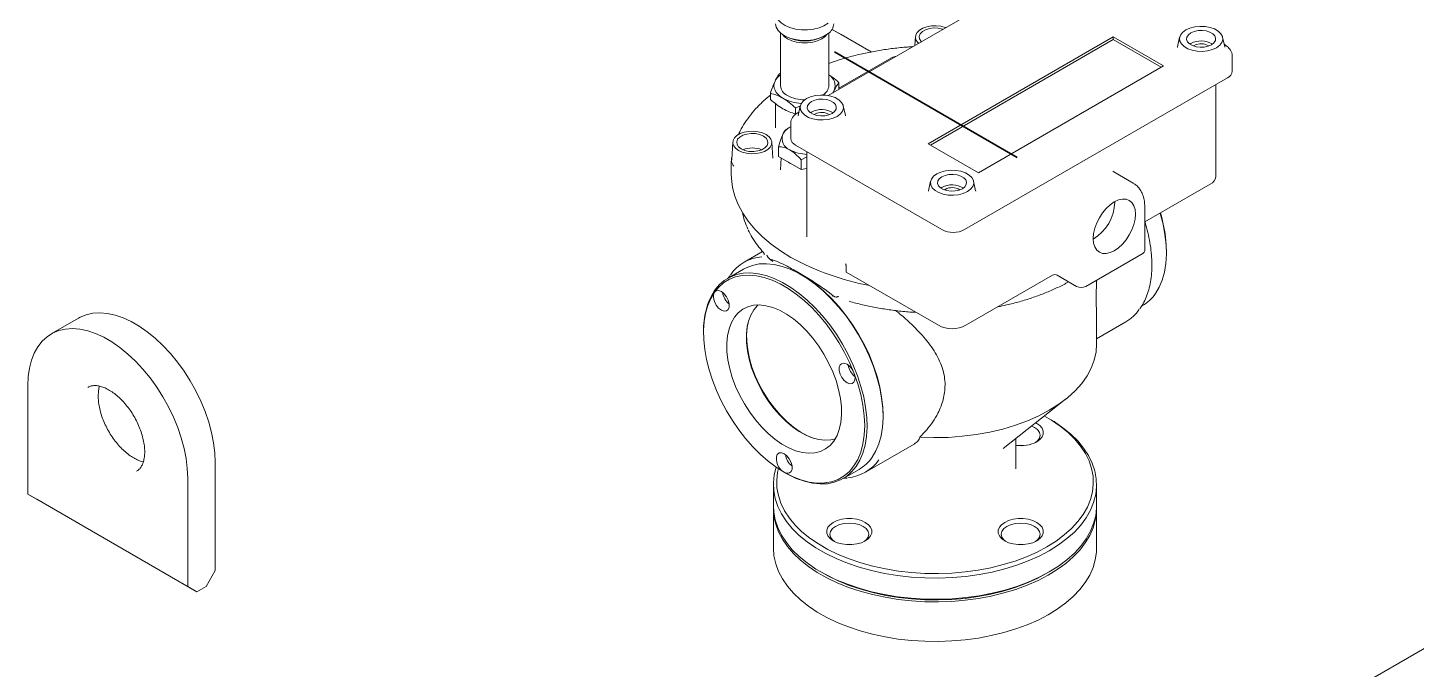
# Model space of a CAD drawing. Header units: millimetres. Extents: x 30710 to 48779, y -19256 to -8564.
# Drawn here: x 40008.8 to 40438.4, y -15412 to -15213.7 of the extents above; entities that cross this region are included whole.
import ezdxf

# ---------------------------------------------------------------- set-up
doc = ezdxf.new("R2010")
doc.units = ezdxf.units.MM
doc.header["$LTSCALE"] = 10
doc.layers.add('粗实线', color=4, linetype='Continuous', lineweight=18)
doc.layers.add('细实线', color=3, linetype='Continuous', lineweight=35)

msp = doc.modelspace()

# ---------------------------------------------------------------- linework, layer by layer
at = {"layer": '粗实线'}
for p, q in [((40322.654, -15196.421), (40256.474, -15234.625)), ((40241.68, -15215.274), (40241.68, -15231.591)), ((40242.815, -15216.076), (40243.169, -15216.28)), ((40255.191, -15216.28), (40255.545, -15216.076)), ((40256.68, -15231.591), (40256.68, -15215.274)), ((40257.689, -15214.155), (40257.689, -15214.095)), ((40257.689, -15214.155), (40269.804, -15221.149)), ((40260.518, -15215.788), (40257.689, -15214.155)), ((40269.804, -15221.149), (40260.518, -15215.788)), ((40283.456, -15216.399), (40283.279, -15219.151)), ((40344.639, -15216.484), (40287.364, -15249.548)), ((40344.639, -15217.3), (40288.071, -15249.957)), ((40360.196, -15225.464), (40344.639, -15216.484)), ((40344.639, -15217.3), (40344.639, -15216.484)), ((40359.489, -15225.873), (40344.639, -15217.3)), ((40365.209, -15216.613), (40364.566, -15219.566)), ((40379.16, -15219.566), (40378.517, -15216.613)), ((40368.681, -15218.525), (40368.363, -15218.729)), ((40369.742, -15219.137), (40369.489, -15219.303)), ((40379.895, -15219.465), (40378.971, -15218.699)), ((40379.184, -15219.691), (40379.16, -15219.566)), ((40379.896, -15219.465), (40379.873, -15219.445)), ((40027.879, -15643.994), (40756.199, -15223.544)), ((40276.053, -15222.952), (40259.776, -15232.349)), ((40302.92, -15258.529), (40360.196, -15225.464)), ((40381.459, -15227.098), (40381.459, -15222.19)), ((40241.423, -15227.806), (40241.68, -15227.717)), ((40298.678, -15276.083), (40379.995, -15229.139)), ((40238.584, -15233.923), (40238.584, -15235.803)), ((40258.356, -15233.011), (40258.069, -15233.705)), ((40259.692, -15232.768), (40259.776, -15232.525)), ((40259.776, -15230.645), (40259.776, -15232.525)), ((40376.449, -15259.556), (40376.449, -15231.186)), ((40240.18, -15237.146), (40240.18, -15244.656)), ((40247.953, -15237.84), (40246.341, -15238.401)), ((40246.341, -15238.401), (40246.341, -15240.281)), ((40247.829, -15237.839), (40247.186, -15240.793)), ((40261.78, -15240.793), (40261.138, -15237.839)), ((40244.887, -15243.008), (40244.887, -15247.916)), ((40246.341, -15240.281), (40246.575, -15240.29)), ((40247.43, -15239.674), (40246.541, -15240.28)), ((40247.186, -15240.793), (40247.167, -15240.891)), ((40251.301, -15239.751), (40250.984, -15239.955)), ((40252.362, -15240.364), (40252.11, -15240.529)), ((40244.583, -15244.451), (40243.65, -15244.989)), ((40226.956, -15249.016), (40226.612, -15254.376)), ((40239.331, -15253.951), (40239.014, -15249.016)), ((40241.114, -15253.469), (40241.114, -15250.46)), ((40246.352, -15249.958), (40291.606, -15276.083)), ((40287.364, -15249.548), (40302.92, -15258.529)), ((40226.501, -15254.961), (40226.485, -15255.164)), ((40226.485, -15255.164), (40226.485, -15258.944)), ((40226.6, -15253.724), (40226.529, -15254.612)), ((40243.753, -15254.993), (40241.114, -15253.469)), ((40241.885, -15253.914), (40241.65, -15257.57)), ((40245.414, -15255.952), (40243.753, -15254.993)), ((40248.054, -15257.475), (40245.414, -15255.952)), ((40249.898, -15253.562), (40248.054, -15254.467)), ((40248.054, -15257.475), (40248.054, -15254.467)), ((40249.898, -15252.005), (40249.898, -15278.333)), ((40249.898, -15257.19), (40248.054, -15257.475)), ((40344.818, -15258.221), (40344.503, -15258.055)), ((40350.828, -15261.691), (40344.818, -15258.221)), ((40287.491, -15264.06), (40287.472, -15264.159)), ((40288.134, -15261.107), (40287.491, -15264.06)), ((40291.606, -15263.019), (40291.289, -15263.223)), ((40292.667, -15263.631), (40292.415, -15263.797)), ((40302.085, -15264.06), (40301.443, -15261.107)), ((40354.418, -15273.709), (40374.691, -15262.005)), ((40345.17, -15267.615), (40345.167, -15267.414)), ((40354.418, -15282.619), (40354.418, -15269.146)), ((40236.167, -15282.869), (40230.455, -15286.166)), ((40237.42, -15283.987), (40237.556, -15284.095)), ((40238.202, -15285.008), (40238.609, -15285.395)), ((40239.22, -15285.409), (40238.73, -15285.332)), ((40238.816, -15285.325), (40240.076, -15285.71)), ((40336.154, -15293.641), (40353.832, -15283.436)), ((40361.103, -15283.231), (40361.103, -15282.823)), ((40230.27, -15288.294), (40225.32, -15291.151)), ((40248.501, -15290.27), (40248.147, -15290.066)), ((40262.054, -15287.445), (40262.054, -15289.235)), ((40262.054, -15289.235), (40290.546, -15305.683)), ((40299.031, -15305.683), (40325.901, -15290.171)), ((40333.326, -15293.641), (40327.315, -15290.171)), ((40226.009, -15290.355), (40225.583, -15290.999)), ((40255.503, -15294.616), (40257.412, -15296.061)), ((40258.084, -15296.68), (40258.267, -15296.744)), ((40258.26, -15296.799), (40258.114, -15296.65)), ((40259.494, -15296.759), (40259.731, -15296.867)), ((40353.431, -15299.753), (40353.698, -15299.599)), ((40024.523, -15303.442), (40016.038, -15308.34)), ((40217.914, -15307.519), (40217.914, -15307.927)), ((40339.509, -15309.811), (40348.562, -15304.584)), ((40339.509, -15311.551), (40339.509, -15305.498)), ((40008.788, -15357.843), (40008.788, -15324.365)), ((40310.646, -15343.809), (40329.91, -15328.557)), ((40273.422, -15333.848), (40273.422, -15333.44)), ((40324.87, -15334.576), (40324.163, -15334.167)), ((40314.509, -15350.083), (40314.509, -15340.75)), ((40267.952, -15351.12), (40283.043, -15342.408)), ((40066.77, -15348.04), (40066.77, -15381.519)), ((40261.067, -15353.074), (40266.017, -15350.216)), ((40058.285, -15352.939), (40058.285, -15386.417)), ((40242.836, -15351.097), (40243.189, -15351.301)), ((40008.788, -15357.843), (40058.285, -15386.417)), ((40011.616, -15359.476), (40008.788, -15357.843)), ((40239.509, -15354.983), (40239.509, -15361.515)), ((40339.509, -15361.515), (40339.509, -15354.983)), ((40061.113, -15388.05), (40011.616, -15359.476)), ((40239.509, -15362.331), (40239.509, -15374.58)), ((40339.509, -15374.58), (40339.509, -15362.331)), ((40063.942, -15386.418), (40066.77, -15381.519)), ((40254.148, -15381.922), (40254.855, -15382.33)), ((40324.157, -15382.333), (40324.864, -15381.925)), ((40058.285, -15386.417), (40061.113, -15388.05)), ((40063.942, -15386.418), (40061.113, -15388.05))]:
    msp.add_line(p, q, dxfattribs=at)
for points in [[(40256.423, -15212.221), (40255.154, -15213.022), (40253.623, -15213.654), (40251.899, -15214.089), (40250.056, -15214.307), (40248.174, -15214.299), (40246.337, -15214.066), (40244.624, -15213.617), (40243.11, -15212.972), (40241.861, -15212.16), (40240.932, -15211.215), (40240.363, -15210.18), (40240.18, -15209.099), (40240.391, -15208.019), (40240.985, -15206.989), (40241.937, -15206.052)], [(40240.18, -15212.402), (40240.363, -15213.446), (40240.932, -15214.481), (40241.861, -15215.426), (40243.11, -15216.238), (40244.624, -15216.883), (40246.337, -15217.332), (40248.174, -15217.565), (40250.056, -15217.573), (40251.899, -15217.355), (40253.623, -15216.921), (40255.154, -15216.289), (40256.423, -15215.487)], [(40243.877, -15217.097), (40242.83, -15216.339), (40242.289, -15215.744)], [(40256.071, -15215.744), (40255.53, -15216.339), (40254.483, -15217.097), (40253.17, -15217.702), (40251.657, -15218.122), (40250.02, -15218.338), (40248.34, -15218.338), (40246.703, -15218.122), (40245.19, -15217.702), (40243.877, -15217.097)], [(40292.838, -15213.633), (40292.606, -15213.548), (40291.28, -15213.203), (40289.849, -15213.052), (40288.398, -15213.103), (40287.009, -15213.352), (40285.764, -15213.787), (40284.736, -15214.381), (40283.983, -15215.099), (40283.551, -15215.901), (40283.463, -15216.739), (40283.725, -15217.565), (40284.322, -15218.33), (40284.469, -15218.464)], [(40291.981, -15214.128), (40291.809, -15214.071), (40290.516, -15213.793), (40289.139, -15213.736), (40287.79, -15213.905), (40286.579, -15214.287), (40285.602, -15214.851), (40284.941, -15215.55), (40284.647, -15216.329), (40284.746, -15217.124), (40285.228, -15217.87), (40285.326, -15217.969)], [(40367.121, -15214.358), (40366.124, -15215.093), (40365.46, -15215.944), (40365.169, -15216.862), (40365.266, -15217.793), (40365.747, -15218.684), (40366.584, -15219.483), (40367.727, -15220.143), (40369.111, -15220.626), (40370.654, -15220.904), (40372.268, -15220.96), (40373.858, -15220.792), (40375.333, -15220.409), (40376.605, -15219.833)], [(40376.605, -15219.833), (40377.602, -15219.098), (40378.266, -15218.247), (40378.557, -15217.329), (40378.46, -15216.398), (40377.979, -15215.507), (40377.142, -15214.708), (40375.999, -15214.048), (40374.616, -15213.565), (40373.072, -15213.287), (40371.458, -15213.231), (40369.868, -15213.399), (40368.394, -15213.782), (40367.121, -15214.358)], [(40368.681, -15215.259), (40367.914, -15215.85), (40367.466, -15216.543), (40367.375, -15217.281), (40367.647, -15218.003), (40368.261, -15218.652), (40369.166, -15219.175), (40370.29, -15219.529), (40371.542, -15219.687), (40372.82, -15219.634), (40374.02, -15219.376), (40375.045, -15218.932)], [(40375.045, -15218.932), (40375.813, -15218.34), (40376.26, -15217.648), (40376.352, -15216.91), (40376.079, -15216.188), (40375.465, -15215.539), (40374.56, -15215.016), (40373.436, -15214.661), (40372.184, -15214.504), (40370.907, -15214.557), (40369.706, -15214.815), (40368.681, -15215.259)], [(40364.566, -15219.566), (40364.555, -15219.62), (40364.532, -15219.756)], [(40242.463, -15235.469), (40241.643, -15234.93), (40240.953, -15234.333), (40240.403, -15233.69), (40240.004, -15233.011), (40239.761, -15232.307), (40239.68, -15231.591), (40239.761, -15230.875), (40240.004, -15230.172)], [(40259.226, -15241.06), (40260.223, -15240.325), (40260.886, -15239.474), (40261.178, -15238.556), (40261.08, -15237.624), (40260.599, -15236.733), (40259.763, -15235.934), (40258.619, -15235.274), (40257.236, -15234.792), (40255.692, -15234.514), (40254.078, -15234.458), (40252.488, -15234.626), (40251.014, -15235.009), (40249.741, -15235.584)], [(40258.356, -15233.011), (40257.957, -15233.69), (40257.853, -15233.829)], [(40249.741, -15235.584), (40248.744, -15236.319), (40248.08, -15237.17), (40247.789, -15238.088), (40247.887, -15239.02), (40248.368, -15239.911), (40249.204, -15240.71), (40250.347, -15241.37), (40251.731, -15241.853), (40253.274, -15242.13), (40254.888, -15242.187), (40256.479, -15242.018), (40257.953, -15241.635), (40259.226, -15241.06)], [(40251.301, -15236.485), (40250.534, -15237.077), (40250.086, -15237.77), (40249.995, -15238.507), (40250.267, -15239.23), (40250.881, -15239.879), (40251.787, -15240.402), (40252.911, -15240.756), (40254.162, -15240.913), (40255.44, -15240.861), (40256.64, -15240.602), (40257.665, -15240.159)], [(40257.665, -15240.159), (40258.433, -15239.567), (40258.88, -15238.874), (40258.972, -15238.137), (40258.7, -15237.414), (40258.086, -15236.765), (40257.18, -15236.242), (40256.056, -15235.888), (40254.804, -15235.731), (40253.527, -15235.784), (40252.327, -15236.042), (40251.301, -15236.485)], [(40261.801, -15240.9), (40261.791, -15240.846), (40261.78, -15240.793)], [(40237.251, -15246.682), (40236.106, -15246.165), (40234.78, -15245.82), (40233.349, -15245.669), (40231.898, -15245.719), (40230.509, -15245.969), (40229.264, -15246.404), (40228.236, -15246.997), (40227.483, -15247.716), (40227.051, -15248.517), (40226.963, -15249.355), (40227.225, -15250.181), (40227.822, -15250.947), (40228.719, -15251.608)], [(40236.415, -15247.165), (40235.309, -15246.688), (40234.016, -15246.409), (40232.639, -15246.352), (40231.29, -15246.522), (40230.079, -15246.904), (40229.102, -15247.467), (40228.441, -15248.167), (40228.147, -15248.945), (40228.246, -15249.74), (40228.728, -15250.487), (40229.556, -15251.125)], [(40228.719, -15251.608), (40229.864, -15252.126), (40231.19, -15252.47), (40232.621, -15252.622), (40234.073, -15252.571), (40235.461, -15252.321), (40236.706, -15251.887), (40237.734, -15251.293), (40238.487, -15250.575), (40238.919, -15249.773), (40239.007, -15248.935), (40238.745, -15248.109), (40238.148, -15247.343), (40237.251, -15246.682)], [(40229.556, -15251.125), (40230.661, -15251.603), (40231.954, -15251.881), (40233.331, -15251.938), (40234.68, -15251.769), (40235.892, -15251.387), (40236.868, -15250.823), (40237.529, -15250.124), (40237.823, -15249.345), (40237.724, -15248.55), (40237.242, -15247.803), (40236.415, -15247.165)], [(40233.495, -15251.93), (40233.247, -15251.911), (40232.475, -15251.93)], [(40226.485, -15258.944), (40226.529, -15260.304), (40226.881, -15263.016), (40227.583, -15265.705), (40228.632, -15268.357), (40230.02, -15270.956), (40231.742, -15273.487), (40233.786, -15275.938), (40236.141, -15278.293), (40238.795, -15280.54), (40241.733, -15282.667), (40244.937, -15284.661)], [(40290.046, -15258.852), (40289.049, -15259.587), (40288.386, -15260.438), (40288.094, -15261.356), (40288.192, -15262.288), (40288.673, -15263.179), (40289.509, -15263.977), (40290.652, -15264.637), (40292.036, -15265.12), (40293.58, -15265.398), (40295.193, -15265.454), (40296.784, -15265.286), (40298.258, -15264.903), (40299.531, -15264.327)], [(40299.531, -15264.327), (40300.528, -15263.593), (40301.191, -15262.742), (40301.483, -15261.823), (40301.385, -15260.892), (40300.904, -15260.001), (40300.068, -15259.202), (40298.924, -15258.542), (40297.541, -15258.059), (40295.997, -15257.782), (40294.383, -15257.725), (40292.793, -15257.893), (40291.319, -15258.276), (40290.046, -15258.852)], [(40291.606, -15259.753), (40290.839, -15260.345), (40290.391, -15261.038), (40290.3, -15261.775), (40290.572, -15262.498), (40291.186, -15263.147), (40292.092, -15263.669), (40293.216, -15264.024), (40294.467, -15264.181), (40295.745, -15264.128), (40296.945, -15263.87), (40297.97, -15263.427)], [(40297.97, -15263.427), (40298.738, -15262.835), (40299.186, -15262.142), (40299.277, -15261.404), (40299.005, -15260.682), (40298.391, -15260.033), (40297.485, -15259.51), (40296.361, -15259.156), (40295.109, -15258.999), (40293.832, -15259.051), (40292.632, -15259.31), (40291.606, -15259.753)], [(40302.106, -15264.167), (40302.096, -15264.114), (40302.085, -15264.06)], [(40350.828, -15261.691), (40350.829, -15261.691), (40350.952, -15261.765)], [(40351.534, -15271.289), (40351.408, -15269.888), (40351.036, -15268.686), (40350.431, -15267.729), (40349.618, -15267.054), (40348.627, -15266.687), (40347.496, -15266.642), (40346.269, -15266.921), (40344.993, -15267.512), (40343.717, -15268.394), (40342.49, -15269.532), (40341.359, -15270.883), (40340.368, -15272.394), (40339.555, -15274.008), (40338.95, -15275.663), (40338.578, -15277.295), (40338.452, -15278.841)], [(40338.452, -15278.841), (40338.578, -15280.242), (40338.95, -15281.444), (40339.555, -15282.401), (40340.368, -15283.076), (40341.359, -15283.443), (40342.49, -15283.488), (40343.717, -15283.21), (40344.993, -15282.618), (40346.269, -15281.736), (40347.496, -15280.598), (40348.627, -15279.247), (40349.618, -15277.736), (40350.431, -15276.122), (40351.036, -15274.467), (40351.408, -15272.835), (40351.534, -15271.289)], [(40357.717, -15295.872), (40358.883, -15293.912), (40359.813, -15291.694), (40360.497, -15289.239), (40360.927, -15286.573), (40361.1, -15283.722), (40361.013, -15280.717), (40360.668, -15277.588), (40360.069, -15274.366), (40359.22, -15271.087), (40359.182, -15270.958)], [(40264.426, -15320.386), (40263.078, -15317.198), (40261.529, -15314.06), (40259.794, -15311.004), (40257.89, -15308.061), (40255.837, -15305.259), (40253.655, -15302.627), (40251.365, -15300.191), (40248.99, -15297.974), (40246.555, -15296), (40244.082, -15294.287), (40241.597, -15292.852), (40239.125, -15291.71), (40236.689, -15290.873), (40234.315, -15290.348), (40232.025, -15290.141), (40229.843, -15290.253), (40227.79, -15290.684), (40225.886, -15291.43), (40224.151, -15292.483), (40222.602, -15293.832), (40221.254, -15295.464)], [(40221.301, -15294.879), (40222.692, -15293.199), (40224.294, -15291.816), (40226.089, -15290.744), (40228.06, -15289.994), (40230.186, -15289.573), (40232.446, -15289.486), (40234.815, -15289.734), (40237.271, -15290.315), (40239.788, -15291.221), (40242.34, -15292.445), (40244.9, -15293.973), (40247.443, -15295.79), (40249.942, -15297.877), (40252.372, -15300.212), (40254.708, -15302.772), (40256.926, -15305.531), (40259.002, -15308.46), (40260.917, -15311.529), (40262.649, -15314.707), (40264.182, -15317.96), (40265.5, -15321.256), (40266.589, -15324.561), (40267.438, -15327.841), (40268.037, -15331.062), (40268.382, -15334.191), (40268.469, -15337.197), (40268.296, -15340.047), (40267.866, -15342.714), (40267.182, -15345.169), (40266.252, -15347.387), (40265.086, -15349.346)], [(40270.035, -15346.489), (40271.202, -15344.53), (40272.132, -15342.311), (40272.815, -15339.856), (40273.246, -15337.19), (40273.419, -15334.339), (40273.332, -15331.334), (40272.987, -15328.205), (40272.387, -15324.984), (40271.539, -15321.704), (40270.45, -15318.399), (40269.132, -15315.103), (40267.599, -15311.849), (40265.867, -15308.672), (40263.952, -15305.603), (40261.875, -15302.674), (40259.658, -15299.915), (40257.322, -15297.355), (40254.892, -15295.019), (40252.393, -15292.932), (40249.85, -15291.116), (40247.289, -15289.588), (40244.738, -15288.364), (40242.221, -15287.457), (40239.765, -15286.877), (40237.395, -15286.629), (40235.136, -15286.716), (40233.01, -15287.136), (40231.039, -15287.887), (40230.27, -15288.294)], [(40273.422, -15333.44), (40273.333, -15330.961), (40272.993, -15327.876), (40272.402, -15324.7), (40271.565, -15321.466), (40270.491, -15318.207), (40269.192, -15314.957), (40267.681, -15311.749), (40265.972, -15308.616), (40264.084, -15305.589), (40262.037, -15302.702), (40259.85, -15299.981), (40257.547, -15297.457), (40255.151, -15295.154), (40252.687, -15293.096), (40250.179, -15291.305), (40248.501, -15290.27)], [(40221.254, -15295.464), (40220.12, -15297.363), (40219.212, -15299.51), (40218.539, -15301.883), (40218.108, -15304.46), (40217.922, -15307.214), (40217.984, -15310.119), (40218.293, -15313.144), (40218.846, -15316.261), (40219.637, -15319.438), (40220.659, -15322.643), (40221.902, -15325.845), (40223.352, -15329.013), (40224.996, -15332.113), (40226.818, -15335.117), (40228.799, -15337.993), (40230.919, -15340.713), (40233.158, -15343.25), (40235.493, -15345.58), (40237.901, -15347.678), (40240.358, -15349.524), (40242.84, -15351.1)], [(40221.254, -15295.464), (40220.96, -15296.227), (40220.96, -15297.219), (40221.254, -15298.322), (40221.806, -15299.401), (40222.551, -15300.327), (40223.397, -15300.988), (40224.243, -15301.304), (40224.988, -15301.238), (40225.54, -15300.796)], [(40225.54, -15300.796), (40225.834, -15300.033), (40225.834, -15299.041), (40225.54, -15297.938), (40224.988, -15296.859), (40224.243, -15295.933), (40223.397, -15295.272), (40222.551, -15294.956), (40221.806, -15295.022), (40221.254, -15295.464)], [(40024.523, -15303.442), (40024.97, -15303.196), (40026.873, -15302.408), (40028.93, -15301.942), (40031.122, -15301.803), (40033.426, -15301.991), (40035.818, -15302.506), (40038.274, -15303.34), (40040.768, -15304.487), (40043.275, -15305.935), (40045.769, -15307.667), (40048.225, -15309.668), (40050.617, -15311.915), (40052.921, -15314.387), (40055.113, -15317.057), (40057.17, -15319.899), (40059.073, -15322.883), (40060.8, -15325.978), (40062.334, -15329.153), (40063.66, -15332.376), (40064.765, -15335.612), (40065.635, -15338.83), (40066.264, -15341.995), (40066.643, -15345.076), (40066.77, -15348.04)], [(40227.454, -15303.177), (40226.496, -15304.84), (40225.776, -15306.758), (40225.304, -15308.903), (40225.089, -15311.243), (40225.132, -15313.745), (40225.433, -15316.372), (40225.989, -15319.085), (40226.79, -15321.846), (40227.825, -15324.613), (40229.079, -15327.347), (40230.533, -15330.008), (40232.167, -15332.556), (40233.957, -15334.955), (40235.876, -15337.17), (40237.897, -15339.168), (40239.99, -15340.921), (40242.124, -15342.402), (40244.269, -15343.59), (40246.393, -15344.468), (40248.466, -15345.024), (40250.456, -15345.248), (40252.335, -15345.137), (40254.076, -15344.694), (40255.652, -15343.924), (40257.042, -15342.84), (40258.225, -15341.456)], [(40258.225, -15341.456), (40259.184, -15339.793), (40259.904, -15337.875), (40260.375, -15335.73), (40260.591, -15333.39), (40260.548, -15330.888), (40260.246, -15328.262), (40259.691, -15325.548), (40258.89, -15322.788), (40257.855, -15320.02), (40256.601, -15317.286), (40255.146, -15314.626), (40253.512, -15312.077), (40251.723, -15309.678), (40249.803, -15307.463), (40247.783, -15305.465), (40245.69, -15303.712), (40243.555, -15302.231), (40241.41, -15301.043), (40239.286, -15300.165), (40237.214, -15299.61), (40235.224, -15299.386), (40233.345, -15299.496), (40231.604, -15299.939), (40230.027, -15300.709), (40228.637, -15301.793), (40227.454, -15303.177)], [(40258.664, -15340.777), (40257.243, -15341.116), (40255.443, -15341.221), (40253.536, -15341.007), (40251.551, -15340.475), (40249.516, -15339.634), (40247.461, -15338.495), (40245.416, -15337.076), (40243.411, -15335.397), (40241.475, -15333.483), (40239.637, -15331.361), (40237.922, -15329.063), (40236.357, -15326.621), (40234.963, -15324.072), (40233.762, -15321.453), (40232.77, -15318.802), (40232.003, -15316.157), (40231.471, -15313.558), (40231.182, -15311.041), (40231.141, -15308.644), (40231.347, -15306.402), (40231.799, -15304.348), (40232.489, -15302.51), (40233.407, -15300.917)], [(40233.407, -15300.917), (40234.54, -15299.591), (40234.767, -15299.382)], [(40008.788, -15324.365), (40008.914, -15321.547), (40009.294, -15318.904), (40009.922, -15316.464), (40010.793, -15314.252), (40011.897, -15312.29), (40013.223, -15310.599), (40014.758, -15309.196), (40016.485, -15308.095), (40018.387, -15307.307), (40020.445, -15306.841), (40022.637, -15306.701), (40024.941, -15306.89), (40027.333, -15307.404), (40029.789, -15308.239), (40032.283, -15309.386), (40034.79, -15310.833), (40037.284, -15312.566), (40039.74, -15314.566), (40042.132, -15316.814), (40044.435, -15319.285), (40046.627, -15321.956), (40048.685, -15324.797), (40050.587, -15327.781), (40052.315, -15330.877), (40053.849, -15334.052), (40055.175, -15337.274), (40056.279, -15340.511), (40057.15, -15343.728), (40057.778, -15346.893), (40058.158, -15349.974), (40058.285, -15352.939)], [(40231.598, -15305.109), (40231.437, -15306.001), (40231.227, -15308.278), (40231.269, -15310.712), (40231.562, -15313.267), (40232.103, -15315.907), (40232.882, -15318.593), (40233.889, -15321.285), (40235.109, -15323.945), (40236.524, -15326.533), (40238.114, -15329.013), (40239.855, -15331.347), (40241.722, -15333.501), (40243.688, -15335.445), (40245.724, -15337.15), (40247.801, -15338.591), (40249.887, -15339.748), (40251.954, -15340.602), (40252.119, -15340.657)], [(40339.509, -15311.551), (40339.345, -15313.888), (40338.796, -15316.408), (40337.865, -15318.891), (40336.56, -15321.318), (40334.89, -15323.668), (40332.868, -15325.925), (40330.511, -15328.07), (40327.836, -15330.087), (40324.864, -15331.961)], [(40260.139, -15317.912), (40259.845, -15318.675), (40259.845, -15319.667), (40260.139, -15320.77), (40260.692, -15321.849), (40261.436, -15322.775), (40262.283, -15323.436), (40263.129, -15323.752), (40263.873, -15323.686), (40264.426, -15323.244)], [(40264.426, -15320.386), (40264.033, -15319.568), (40263.52, -15318.817), (40262.923, -15318.187), (40262.283, -15317.72), (40261.642, -15317.448), (40261.045, -15317.389), (40260.533, -15317.547), (40260.139, -15317.912)], [(40264.426, -15349.17), (40265.61, -15347.169), (40266.545, -15344.896), (40267.221, -15342.376), (40267.629, -15339.636), (40267.765, -15336.706), (40267.629, -15333.618), (40267.221, -15330.407), (40266.545, -15327.107), (40265.61, -15323.755), (40264.426, -15320.386)], [(40324.864, -15331.961), (40321.618, -15333.677), (40318.124, -15335.221), (40314.408, -15336.582), (40310.499, -15337.749), (40306.427, -15338.713), (40302.224, -15339.466), (40297.923, -15340.004), (40293.556, -15340.321), (40289.159, -15340.415), (40284.764, -15340.285)], [(40320.595, -15341.92), (40321.222, -15341.407), (40321.821, -15340.571), (40322.025, -15339.675), (40321.821, -15338.778), (40321.222, -15337.943), (40320.268, -15337.226), (40319.456, -15336.833)], [(40320.698, -15335.85), (40320.975, -15336.001), (40321.952, -15336.708), (40322.633, -15337.524), (40322.981, -15338.406), (40322.981, -15339.311), (40322.633, -15340.193), (40321.952, -15341.008), (40320.975, -15341.716)], [(40324.157, -15374.168), (40326.971, -15372.4), (40329.514, -15370.5), (40331.77, -15368.483), (40333.721, -15366.362), (40335.353, -15364.154), (40336.655, -15361.873), (40337.617, -15359.537), (40338.233, -15357.163), (40338.498, -15354.766), (40338.41, -15352.366), (40337.969, -15349.978), (40337.179, -15347.621), (40336.046, -15345.311), (40334.577, -15343.064), (40332.784, -15340.898), (40330.679, -15338.827), (40328.277, -15336.867), (40325.596, -15335.031), (40323.381, -15333.726)], [(40324.87, -15334.576), (40326.333, -15335.457), (40329.069, -15337.33), (40331.519, -15339.331), (40333.667, -15341.444), (40335.497, -15343.654), (40336.996, -15345.947), (40338.152, -15348.304), (40338.958, -15350.709), (40339.408, -15353.146), (40339.498, -15355.595), (40339.228, -15358.04), (40338.599, -15360.463), (40337.617, -15362.847), (40336.289, -15365.174), (40334.623, -15367.427), (40332.632, -15369.591), (40330.331, -15371.65), (40327.735, -15373.588), (40324.864, -15375.393)], [(40244.983, -15350.908), (40245.277, -15350.145), (40245.277, -15349.153), (40244.983, -15348.05), (40244.431, -15346.971), (40243.686, -15346.045), (40242.84, -15345.384), (40241.993, -15345.068), (40241.249, -15345.134), (40240.697, -15345.576)], [(40314.712, -15342.828), (40316.025, -15342.744), (40317.339, -15342.828)], [(40324.864, -15375.393), (40321.739, -15377.05), (40318.381, -15378.549), (40314.815, -15379.877), (40311.066, -15381.026), (40307.163, -15381.988), (40303.132, -15382.755), (40299.003, -15383.322), (40294.806, -15383.685), (40290.57, -15383.841), (40286.327, -15383.789), (40282.107, -15383.529), (40277.94, -15383.064), (40273.856, -15382.396), (40269.886, -15381.531), (40266.056, -15380.475), (40262.396, -15379.235), (40258.931, -15377.82), (40255.686, -15376.241), (40252.685, -15374.508), (40249.949, -15372.635), (40247.498, -15370.635), (40245.35, -15368.522), (40243.521, -15366.311), (40242.022, -15364.019), (40240.866, -15361.661), (40240.06, -15359.256), (40239.61, -15356.819), (40239.52, -15354.37), (40239.79, -15351.925), (40240.401, -15349.554)], [(40241.046, -15349.989), (40240.785, -15351.169), (40240.52, -15353.566), (40240.608, -15355.966), (40241.049, -15358.354), (40241.839, -15360.711), (40242.972, -15363.021), (40244.44, -15365.268), (40246.234, -15367.434), (40248.339, -15369.505), (40250.74, -15371.465), (40253.421, -15373.301), (40256.362, -15374.999), (40259.542, -15376.547), (40262.938, -15377.933), (40266.525, -15379.148), (40270.278, -15380.184), (40274.169, -15381.031), (40278.171, -15381.686), (40282.255, -15382.141), (40286.391, -15382.396), (40290.549, -15382.447), (40294.7, -15382.294), (40298.813, -15381.939), (40302.86, -15381.383), (40306.81, -15380.631), (40310.635, -15379.689), (40314.309, -15378.563), (40317.803, -15377.261), (40321.094, -15375.792), (40324.157, -15374.168)], [(40242.84, -15351.1), (40245.445, -15352.446), (40248.022, -15353.462), (40250.542, -15354.137), (40252.978, -15354.464), (40255.303, -15354.438), (40257.491, -15354.06), (40259.518, -15353.335), (40261.363, -15352.269), (40263.005, -15350.876), (40264.426, -15349.17)], [(40265.086, -15349.346), (40263.695, -15351.026), (40262.093, -15352.409), (40260.298, -15353.481), (40258.327, -15354.231), (40256.201, -15354.652), (40253.941, -15354.739), (40251.571, -15354.491), (40249.115, -15353.91), (40246.599, -15353.004), (40244.047, -15351.78), (40243.189, -15351.301)], [(40239.509, -15361.515), (40239.61, -15363.352), (40240.06, -15365.788), (40240.866, -15368.194), (40242.022, -15370.551), (40243.521, -15372.843), (40245.35, -15375.054), (40247.498, -15377.167), (40249.949, -15379.167), (40252.685, -15381.041), (40255.686, -15382.773), (40258.931, -15384.352), (40262.396, -15385.767), (40266.056, -15387.007), (40269.886, -15388.063), (40273.856, -15388.928), (40277.94, -15389.596), (40282.107, -15390.061), (40286.327, -15390.321), (40290.57, -15390.373), (40294.806, -15390.217), (40299.003, -15389.854), (40303.132, -15389.287), (40307.163, -15388.52), (40311.066, -15387.559), (40314.815, -15386.409), (40318.381, -15385.081), (40321.739, -15383.583), (40324.864, -15381.925)], [(40239.514, -15361.923), (40239.509, -15362.331), (40239.684, -15364.747), (40240.209, -15367.145), (40241.08, -15369.51), (40242.29, -15371.824), (40243.832, -15374.072), (40245.694, -15376.237), (40247.863, -15378.305), (40250.324, -15380.261), (40253.06, -15382.091), (40256.052, -15383.782), (40259.279, -15385.323), (40262.718, -15386.702), (40266.344, -15387.911), (40270.133, -15388.941), (40274.058, -15389.783), (40278.091, -15390.433), (40282.205, -15390.886), (40286.369, -15391.139), (40290.556, -15391.19), (40294.735, -15391.038), (40298.878, -15390.685), (40302.955, -15390.133), (40306.937, -15389.386), (40310.798, -15388.449), (40314.509, -15387.329), (40318.045, -15386.033), (40321.38, -15384.572), (40324.492, -15382.954), (40327.359, -15381.192), (40329.96, -15379.298), (40332.277, -15377.284), (40334.294, -15375.166), (40335.998, -15372.957), (40337.375, -15370.674), (40338.416, -15368.333), (40339.115, -15365.949), (40339.465, -15363.54), (40339.504, -15361.923)], [(40324.864, -15381.925), (40327.735, -15380.121), (40330.331, -15378.182), (40332.632, -15376.124), (40334.623, -15373.96), (40336.289, -15371.706), (40337.617, -15369.379), (40338.599, -15366.996), (40339.228, -15364.573), (40339.498, -15362.128), (40339.509, -15361.515)], [(40267.942, -15372.331), (40266.717, -15372.895), (40265.304, -15373.288), (40263.776, -15373.489), (40262.209, -15373.489), (40260.68, -15373.288), (40259.268, -15372.895), (40258.043, -15372.331), (40257.065, -15371.624), (40256.385, -15370.808), (40256.036, -15369.926), (40256.036, -15369.021), (40256.385, -15368.139), (40257.065, -15367.324), (40258.043, -15366.616)], [(40258.043, -15366.616), (40259.268, -15366.052), (40260.68, -15365.659), (40262.209, -15365.458), (40263.776, -15365.458), (40265.304, -15365.659), (40266.717, -15366.052), (40267.942, -15366.616), (40268.919, -15367.324), (40269.6, -15368.139), (40269.948, -15369.021), (40269.948, -15369.926), (40269.6, -15370.808), (40268.919, -15371.624), (40267.942, -15372.331)], [(40267.562, -15372.535), (40268.189, -15372.022), (40268.788, -15371.187), (40268.992, -15370.29), (40268.788, -15369.394), (40268.189, -15368.558), (40267.235, -15367.841), (40265.992, -15367.291), (40264.545, -15366.945), (40262.992, -15366.827), (40261.439, -15366.945), (40259.992, -15367.291), (40258.75, -15367.841)], [(40320.975, -15372.331), (40319.75, -15372.895), (40318.337, -15373.288), (40316.809, -15373.489), (40315.242, -15373.489), (40313.713, -15373.288), (40312.301, -15372.895), (40311.076, -15372.331), (40310.098, -15371.624), (40309.418, -15370.808), (40309.069, -15369.926), (40309.069, -15369.021), (40309.418, -15368.139), (40310.098, -15367.324), (40311.076, -15366.616)], [(40311.076, -15366.616), (40312.301, -15366.052), (40313.713, -15365.659), (40315.242, -15365.458), (40316.809, -15365.458), (40318.337, -15365.659), (40319.75, -15366.052), (40320.975, -15366.616), (40321.952, -15367.324), (40322.633, -15368.139), (40322.981, -15369.021), (40322.981, -15369.926), (40322.633, -15370.808), (40321.952, -15371.624), (40320.975, -15372.331)], [(40320.595, -15372.535), (40321.222, -15372.022), (40321.821, -15371.187), (40322.025, -15370.29), (40321.821, -15369.394), (40321.222, -15368.558), (40320.268, -15367.841), (40319.025, -15367.291), (40317.578, -15366.945), (40316.025, -15366.827), (40314.472, -15366.945), (40313.025, -15367.291), (40311.783, -15367.841)], [(40258.75, -15367.841), (40257.796, -15368.558), (40257.197, -15369.394), (40256.992, -15370.29), (40257.197, -15371.187), (40257.796, -15372.022), (40258.423, -15372.535)], [(40311.783, -15367.841), (40310.829, -15368.558), (40310.23, -15369.394), (40310.025, -15370.29), (40310.23, -15371.187), (40310.829, -15372.022), (40311.456, -15372.535)], [(40239.509, -15374.58), (40239.684, -15376.995), (40240.209, -15379.393), (40241.08, -15381.758), (40242.29, -15384.072), (40243.832, -15386.32), (40245.694, -15388.485), (40247.863, -15390.553), (40250.324, -15392.509), (40253.06, -15394.339), (40256.052, -15396.03), (40259.279, -15397.571), (40262.718, -15398.951), (40266.344, -15400.159), (40270.133, -15401.189), (40274.058, -15402.031), (40278.091, -15402.681), (40282.205, -15403.134), (40286.369, -15403.387), (40290.556, -15403.438), (40294.735, -15403.286), (40298.878, -15402.933), (40302.955, -15402.381), (40306.937, -15401.634), (40310.798, -15400.697), (40314.509, -15399.577), (40318.045, -15398.282), (40321.38, -15396.82), (40324.492, -15395.202), (40327.359, -15393.44), (40329.96, -15391.546), (40332.277, -15389.532), (40334.294, -15387.414), (40335.998, -15385.205), (40337.375, -15382.922), (40338.416, -15380.581), (40339.115, -15378.197), (40339.465, -15375.788), (40339.509, -15374.58)], [(40261.679, -15373.443), (40262.992, -15373.359), (40264.306, -15373.443)], [(40314.712, -15373.443), (40316.025, -15373.359), (40317.339, -15373.443)], [(40324.157, -15382.333), (40321.094, -15383.958), (40317.803, -15385.426), (40314.309, -15386.728), (40310.635, -15387.854), (40306.81, -15388.797), (40302.86, -15389.548), (40298.813, -15390.104), (40294.7, -15390.459), (40290.549, -15390.612), (40286.391, -15390.561), (40282.255, -15390.307), (40278.171, -15389.851), (40274.169, -15389.197), (40270.278, -15388.349), (40266.525, -15387.314), (40262.938, -15386.099), (40259.542, -15384.712), (40256.362, -15383.164), (40254.855, -15382.33)]]:
    msp.add_lwpolyline(points, dxfattribs=at)
for centre, radius, start, end in [((40254.304, -15212.237), 3.879, 303.09755, 357.55442), ((40249.18, -15204.881), 12.887, 242.19517, 297.80483), ((40371.846, -15224.4), 6.673, 58.1952, 118.31002), ((40371.848, -15223.067), 4.458, 57.59845, 118.18493), ((40244.841, -15232.642), 5.432, 125.58989, 152.94727), ((40254.676, -15231.613), 3.936, 339.20846, 59.4004), ((40378.957, -15226.849), 2.515, 294.37466, 354.3052), ((40245.352, -15231.275), 3.686, 184.91931, 246.40083), ((40253.13, -15231.312), 3.561, 298.06147, 355.50988), ((40248.782, -15223.696), 13.362, 241.77344, 267.30162), ((40249.002, -15224.95), 10.973, 242.15786, 271.15468), ((40254.466, -15245.626), 6.673, 58.1952, 118.31002), ((40254.468, -15244.293), 4.458, 57.59844, 118.18493), ((40245.907, -15247.895), 3.737, 160.539, 249.25792), ((40247.224, -15249.263), 5.501, 115.14374, 151.63635), ((40232.985, -15258.508), 7.684, 67.85114, 112.14886), ((40250.265, -15240.789), 12.027, 241.81216, 268.25029), ((40247.389, -15247.667), 2.515, 185.6948, 245.62534), ((40228.496, -15254.212), 1.958, 165.58194, 178.91589), ((40248.591, -15248.532), 8.071, 233.1802, 246.82518), ((40373.446, -15259.256), 3.018, 294.37466, 354.3052), ((40294.771, -15268.894), 6.673, 58.1952, 118.31002), ((40294.773, -15267.561), 4.458, 57.59844, 118.18493), ((40331.165, -15267.072), 14.016, 301.34115, 357.77652), ((40251.597, -15266.377), 22.133, 191.42198, 205.62907), ((40318.05, -15283.371), 43.057, 0.72967, 16.82196), ((40295.142, -15269.259), 7.685, 242.60967, 297.39033), ((40237.022, -15297.541), 13.115, 94.59065, 145.65039), ((40284.234, -15213.397), 81.38, 241.1266, 259.38415), ((40353.417, -15282.519), 1.006, 294.37466, 354.3052), ((40326.608, -15291.536), 1.537, 62.60967, 117.39033), ((40334.74, -15290.911), 3.074, 242.60967, 297.39033), ((40240.408, -15306.772), 22.506, 148.09923, 181.90304), ((40229.227, -15294.764), 5.5, 187.97926, 232.01536), ((40347.359, -15288.734), 12.579, 300.2617, 325.43028), ((40341.932, -15293.212), 13.165, 300.24407, 324.94489), ((40294.788, -15297.494), 9.222, 242.60967, 297.39033), ((40268.113, -15317.213), 5.5, 187.97927, 232.01536), ((40261.568, -15321.815), 3.195, 333.43643, 26.56357), ((40316.038, -15332.129), 10.784, 261.8483, 297.24711), ((40245.062, -15347.06), 4.611, 161.22155, 241.18981), ((40248.67, -15344.876), 5.5, 187.97926, 232.01536), ((40261.413, -15339.791), 13.065, 274.89827, 325.28283), ((40259.678, -15339.352), 12.579, 300.2617, 325.43028), ((40243.814, -15349.908), 1.539, 230.75183, 319.4672)]:
    msp.add_arc(centre, radius, start, end, dxfattribs=at)
for points, knots in [([(40282.673, -15219.501), (40282.116, -15219.537), (40280.083, -15219.669), (40276.599, -15220.03), (40272.264, -15220.651), (40268.014, -15221.454), (40263.873, -15222.435), (40260.075, -15223.504), (40257.738, -15224.323), (40256.68, -15224.693)], [0, 0, 0, 0, 1.6136146, 5.8966455, 10.181238, 14.4672343, 18.7550356, 23.0450239, 26.5940746, 26.5940746, 26.5940746, 26.5940746]), ([(40381.459, -15222.19), (40381.435, -15221.92), (40381.388, -15221.386), (40381.018, -15220.633), (40380.508, -15219.985), (40380.078, -15219.619), (40379.874, -15219.445)], [0, 0, 0, 0, 0.8803156, 1.7364851, 2.5454332, 3.2798421, 3.2798421, 3.2798421, 3.2798421]), ([(40277.431, -15222.527), (40277.233, -15222.552), (40276.71, -15222.618), (40276.305, -15222.824), (40276.053, -15222.952)], [0, 0, 0, 0, 0.5513097, 1.4531868, 1.4531868, 1.4531868, 1.4531868]), ([(40238.584, -15233.923), (40238.817, -15233.226), (40239.282, -15231.833), (40239.763, -15230.725), (40240.004, -15230.172)], [0, 0, 0, 0, 2.0079415, 4.0128068, 4.0128068, 4.0128068, 4.0128068]), ([(40240.004, -15230.172), (40240.244, -15229.689), (40240.725, -15228.724), (40241.191, -15228.112), (40241.423, -15227.806)], [0, 0, 0, 0, 1.3830979, 2.7648053, 2.7648053, 2.7648053, 2.7648053]), ([(40256.68, -15228.239), (40257.072, -15228.491), (40258.123, -15229.165), (40259.139, -15230.075), (40259.776, -15230.645)], [0, 0, 0, 0, 1.4657598, 3.9267867, 3.9267867, 3.9267867, 3.9267867]), ([(40242.463, -15235.469), (40241.803, -15235.124), (40240.489, -15234.437), (40239.217, -15234.094), (40238.584, -15233.923)], [0, 0, 0, 0, 2.1023981, 4.1877557, 4.1877557, 4.1877557, 4.1877557]), ([(40259.776, -15230.645), (40259.543, -15230.951), (40259.078, -15231.563), (40258.597, -15232.528), (40258.356, -15233.011)], [0, 0, 0, 0, 1.3834627, 2.7648059, 2.7648059, 2.7648059, 2.7648059]), ([(40238.584, -15234.513), (40238.01, -15234.976), (40236.551, -15236.153), (40234.506, -15238.175), (40232.424, -15240.547), (40230.664, -15243.014), (40229.418, -15245.072), (40228.877, -15246.327), (40228.712, -15246.71)], [0, 0, 0, 0, 2.025072, 5.1503627, 8.2704854, 11.3819251, 14.4807853, 15.8468397, 15.8468397, 15.8468397, 15.8468397]), ([(40238.584, -15235.803), (40239.217, -15236.363), (40240.489, -15237.488), (40241.803, -15238.318), (40242.463, -15238.735)], [0, 0, 0, 0, 2.4249667, 4.869749, 4.869749, 4.869749, 4.869749]), ([(40246.341, -15238.401), (40245.703, -15237.837), (40244.432, -15236.712), (40243.117, -15235.883), (40242.463, -15235.469)], [0, 0, 0, 0, 2.442979, 4.8697623, 4.8697623, 4.8697623, 4.8697623]), ([(40242.463, -15238.735), (40243.117, -15239.078), (40244.432, -15239.765), (40245.703, -15240.109), (40246.341, -15240.281)], [0, 0, 0, 0, 2.0869212, 4.18777, 4.18777, 4.18777, 4.18777]), ([(40246.541, -15240.28), (40246.32, -15240.451), (40245.863, -15240.805), (40245.331, -15241.458), (40244.958, -15242.211), (40244.911, -15242.741), (40244.887, -15243.008)], [0, 0, 0, 0, 0.7624213, 1.5837482, 2.4432496, 3.3139221, 3.3139221, 3.3139221, 3.3139221]), ([(40241.114, -15250.46), (40241.315, -15249.73), (40241.718, -15248.267), (40242.162, -15247.19), (40242.384, -15246.65)], [0, 0, 0, 0, 2.0062775, 4.0200023, 4.0200023, 4.0200023, 4.0200023]), ([(40242.384, -15246.65), (40242.605, -15246.235), (40243.048, -15245.401), (40243.451, -15245.125), (40243.654, -15244.987)], [0, 0, 0, 0, 1.0553074, 2.1199666, 2.1199666, 2.1199666, 2.1199666]), ([(40244.584, -15251.39), (40243.98, -15251.102), (40242.768, -15250.524), (40241.666, -15250.481), (40241.114, -15250.46)], [0, 0, 0, 0, 1.8105171, 3.6302709, 3.6302709, 3.6302709, 3.6302709]), ([(40248.054, -15254.467), (40247.502, -15253.851), (40246.4, -15252.621), (40245.189, -15251.8), (40244.584, -15251.39)], [0, 0, 0, 0, 2.3306503, 4.6553992, 4.6553992, 4.6553992, 4.6553992]), ([(40226.488, -15255.199), (40226.487, -15255.127), (40226.483, -15254.788), (40226.5, -15254.477), (40226.526, -15254.275), (40226.539, -15254.175)], [0, 0, 0, 0, 0.1231843, 0.5754424, 1.0268454, 1.0268454, 1.0268454, 1.0268454]), ([(40226.638, -15254.216), (40226.609, -15254.383), (40226.519, -15254.883), (40226.661, -15255.534), (40227.037, -15256.141), (40227.238, -15256.465)], [0, 0, 0, 0, 0.4570834, 1.3650818, 2.4110647, 2.4110647, 2.4110647, 2.4110647]), ([(40354.418, -15269.146), (40354.41, -15268.816), (40354.39, -15267.868), (40354.155, -15266.389), (40353.625, -15264.793), (40352.823, -15263.428), (40351.929, -15262.41), (40351.237, -15261.983), (40350.967, -15261.817)], [0, 0, 0, 0, 0.8958941, 2.5778582, 4.2560783, 5.8969591, 7.475522, 8.4845291, 8.4845291, 8.4845291, 8.4845291]), ([(40231.711, -15276.227), (40232.106, -15277.003), (40232.918, -15278.596), (40234.496, -15280.928), (40235.791, -15282.441), (40236.437, -15283.197)], [0, 0, 0, 0, 2.7216732, 5.5903997, 8.4501477, 8.4501477, 8.4501477, 8.4501477]), ([(40352.902, -15300.58), (40352.947, -15300.525), (40353.439, -15299.918), (40354.193, -15298.537), (40355.139, -15296.437), (40355.849, -15294.104), (40356.343, -15291.589), (40356.61, -15288.907), (40356.649, -15286.083), (40356.459, -15283.142), (40356.049, -15280.11), (40355.395, -15277.012), (40354.857, -15274.859), (40354.482, -15273.746), (40354.461, -15273.684)], [0, 0, 0, 0, 0.2697228, 2.9706936, 5.6884379, 8.4214213, 11.1657231, 13.9169918, 16.671638, 19.4270243, 22.1815856, 24.934801, 27.6865515, 27.8506953, 27.8506953, 27.8506953, 27.8506953]), ([(40236.436, -15283.197), (40236.497, -15283.298), (40236.6, -15283.469), (40236.648, -15283.713), (40236.641, -15283.831), (40236.675, -15283.832), (40236.68, -15283.832)], [0, 0, 0, 0, 0.32716387, 0.55293945, 0.67787831, 0.69839679, 0.69839679, 0.69839679, 0.69839679]), ([(40237.556, -15284.095), (40237.56, -15284.099), (40237.569, -15284.106), (40237.584, -15284.13), (40237.591, -15284.151), (40237.596, -15284.164)], [0, 0, 0, 0, 0.022660846, 0.045248705, 0.080764196, 0.080764196, 0.080764196, 0.080764196]), ([(40237.596, -15284.164), (40237.609, -15284.199), (40237.634, -15284.272), (40237.665, -15284.343), (40237.681, -15284.379)], [0, 0, 0, 0, 0.11295093, 0.23153644, 0.23153644, 0.23153644, 0.23153644]), ([(40238.201, -15285.009), (40238.147, -15284.96), (40238.013, -15284.838), (40237.828, -15284.632), (40237.725, -15284.454), (40237.681, -15284.379)], [0, 0, 0, 0, 0.23009372, 0.57043231, 0.82142516, 0.82142516, 0.82142516, 0.82142516]), ([(40238.816, -15285.325), (40238.742, -15285.314), (40238.624, -15285.296), (40238.546, -15285.306), (40238.546, -15285.337), (40238.567, -15285.366), (40238.597, -15285.396), (40238.639, -15285.432), (40238.713, -15285.488), (40238.82, -15285.565), (40239.026, -15285.707), (40239.181, -15285.814), (40239.297, -15285.894)], [0, 0, 0, 0, 0.3076739, 0.4896381, 0.5577466, 0.615349, 0.6453908, 0.6754453, 0.7410585, 0.8217072, 0.9223915, 1.2273905, 1.2273905, 1.2273905, 1.2273905]), ([(40240.076, -15285.71), (40241.131, -15286.174), (40243.245, -15287.104), (40247.022, -15289.176), (40251.129, -15291.655), (40254.042, -15293.627), (40255.503, -15294.616)], [0, 0, 0, 0, 4.4539609, 8.9189904, 13.3683368, 17.8428799, 17.8428799, 17.8428799, 17.8428799]), ([(40261.813, -15286.646), (40261.853, -15286.71), (40261.933, -15286.84), (40262.031, -15287.122), (40262.045, -15287.316), (40262.054, -15287.445)], [0, 0, 0, 0, 0.21122369, 0.42363328, 0.84699076, 0.84699076, 0.84699076, 0.84699076]), ([(40308.962, -15299.95), (40309.866, -15299.77), (40312.145, -15299.316), (40315.67, -15298.394), (40319.526, -15297.211), (40323.225, -15295.863), (40326.732, -15294.353), (40329.281, -15293.131), (40330.583, -15292.373), (40330.856, -15292.215)], [0, 0, 0, 0, 2.5896162, 6.5241937, 10.4599132, 14.3969351, 18.3353748, 22.2752718, 23.3175116, 23.3175116, 23.3175116, 23.3175116]), ([(40339.452, -15291.737), (40339.448, -15292.068), (40339.425, -15294.03), (40339.417, -15295.752), (40339.411, -15297.183)], [0, 0, 0, 0, 0.9199672, 5.4460269, 5.4460269, 5.4460269, 5.4460269]), ([(40257.696, -15296.516), (40257.809, -15296.567), (40257.958, -15296.635), (40258.094, -15296.691), (40258.144, -15296.705), (40258.156, -15296.698), (40258.145, -15296.679), (40258.122, -15296.654), (40258.076, -15296.611), (40257.962, -15296.514), (40257.733, -15296.326), (40257.536, -15296.163), (40257.412, -15296.061)], [0, 0, 0, 0, 0.3693819, 0.4905839, 0.5874606, 0.6663439, 0.702679, 0.7392095, 0.8082018, 0.8898716, 1.1073156, 1.4736823, 1.4736823, 1.4736823, 1.4736823]), ([(40259.312, -15296.866), (40259.268, -15296.89), (40259.061, -15297.002), (40258.673, -15296.898), (40258.36, -15296.773), (40258.269, -15296.737)], [0, 0, 0, 0, 0.1758196, 0.8244916, 1.0896565, 1.0896565, 1.0896565, 1.0896565]), ([(40259.312, -15296.866), (40259.329, -15296.849), (40259.363, -15296.816), (40259.404, -15296.782), (40259.425, -15296.765)], [0, 0, 0, 0, 0.07749473, 0.1513073, 0.1513073, 0.1513073, 0.1513073]), ([(40259.425, -15296.765), (40259.431, -15296.761), (40259.441, -15296.754), (40259.459, -15296.751), (40259.477, -15296.752), (40259.488, -15296.757), (40259.494, -15296.759)], [0, 0, 0, 0, 0.025188486, 0.041448465, 0.057689321, 0.074043357, 0.074043357, 0.074043357, 0.074043357]), ([(40262.946, -15298.224), (40263.64, -15298.428), (40265.631, -15299.013), (40269.064, -15299.794), (40273.207, -15300.579), (40277.444, -15301.167), (40280.911, -15301.532), (40282.97, -15301.633), (40283.583, -15301.663)], [0, 0, 0, 0, 2.2646798, 6.4940966, 10.7225308, 14.9501518, 19.1771518, 20.9690676, 20.9690676, 20.9690676, 20.9690676]), ([(40339.411, -15297.183), (40339.413, -15297.9), (40339.417, -15299.349), (40339.443, -15301.267), (40339.475, -15303.005), (40339.505, -15304.436), (40339.503, -15305.184), (40339.503, -15305.498)], [0, 0, 0, 0, 1.7367013, 3.5085946, 5.2117061, 7.0112482, 8.3161053, 8.3161053, 8.3161053, 8.3161053]), ([(40292.64, -15324.183), (40292.595, -15323.261), (40292.505, -15321.418), (40291.791, -15318.695), (40290.701, -15316.065), (40289.251, -15313.53), (40287.521, -15311.096), (40285.707, -15308.934), (40283.914, -15307.021), (40282.216, -15305.346), (40280.431, -15303.703), (40278.834, -15302.298), (40277.798, -15301.454), (40277.41, -15301.139)], [0, 0, 0, 0, 2.9956969, 5.9888905, 9.0736867, 12.0645276, 15.0803488, 18.1401567, 20.402914, 22.6566631, 24.9088583, 27.1666938, 28.5173588, 28.5173588, 28.5173588, 28.5173588]), ([(40027.41, -15324.906), (40027.594, -15324.793), (40028.043, -15324.517), (40028.905, -15324.327), (40030.019, -15324.294), (40031.283, -15324.513), (40032.676, -15325.002), (40034.122, -15325.748), (40035.592, -15326.741), (40037.056, -15327.969), (40038.479, -15329.408), (40039.827, -15331.032), (40041.07, -15332.807), (40042.179, -15334.695), (40043.127, -15336.654), (40043.895, -15338.639), (40044.468, -15340.605), (40044.834, -15342.504), (40044.962, -15343.881), (40044.969, -15344.609), (40044.971, -15344.775)], [0, 0, 0, 0, 1.2498385, 3.0655078, 4.7701023, 6.585453, 8.3402479, 10.0747957, 11.8070979, 13.5439114, 15.2880027, 17.038929, 18.7949219, 20.5537145, 22.3128713, 24.0691499, 25.8199728, 27.5629498, 29.2961465, 29.8064353, 29.8064353, 29.8064353, 29.8064353]), ([(40044.525, -15347.886), (40044.249, -15347.825), (40043.546, -15347.67), (40042.293, -15347.122), (40040.837, -15346.282), (40039.365, -15345.189), (40037.914, -15343.873), (40036.517, -15342.354), (40035.208, -15340.664), (40034.017, -15338.838), (40032.971, -15336.916), (40032.094, -15334.941), (40031.404, -15332.958), (40030.914, -15331.013), (40030.633, -15329.154), (40030.552, -15327.414), (40030.686, -15325.871), (40030.855, -15324.898), (40031.009, -15324.515), (40031.011, -15324.508)], [0, 0, 0, 0, 1.2046893, 3.0707754, 4.926036, 6.782044, 8.6447128, 10.5152452, 12.3924263, 14.2740771, 16.157672, 18.040291, 19.9186498, 21.7900943, 23.6521982, 25.503305, 27.3437787, 29.1786011, 29.2142397, 29.2142397, 29.2142397, 29.2142397]), ([(40284.764, -15340.285), (40285.506, -15339.531), (40286.979, -15338.033), (40288.871, -15335.535), (40290.346, -15333.087), (40291.39, -15330.764), (40292.363, -15327.879), (40292.529, -15325.67), (40292.64, -15324.183)], [0, 0, 0, 0, 3.0980275, 6.1543564, 9.1977835, 11.5609237, 13.7977101, 18.4019565, 18.4019565, 18.4019565, 18.4019565]), ([(40283.028, -15342.383), (40283.483, -15342.087), (40284.453, -15341.455), (40284.656, -15340.691), (40284.764, -15340.285)], [0, 0, 0, 0, 1.3216893, 2.8177966, 2.8177966, 2.8177966, 2.8177966]), ([(40044.971, -15344.775), (40044.966, -15345.06), (40044.95, -15345.889), (40044.778, -15347.133), (40044.41, -15348.406), (40043.897, -15349.453), (40043.24, -15350.245), (40042.771, -15350.691), (40042.462, -15350.817), (40042.456, -15350.819)], [0, 0, 0, 0, 0.6330093, 1.8411167, 3.0476806, 4.2615637, 5.5051862, 6.8184791, 6.8440639, 6.8440639, 6.8440639, 6.8440639]), ([(40261.325, -15352.925), (40261.516, -15352.932), (40261.838, -15352.944), (40262.138, -15352.893), (40262.259, -15352.872)], [0, 0, 0, 0, 0.55944061, 0.93855459, 0.93855459, 0.93855459, 0.93855459])]:
    msp.add_open_spline(points, degree=3, knots=knots, dxfattribs=at)
at = {"layer": '细实线'}
msp.add_line((40314.965, -15253.753), (40258.396, -15221.096), dxfattribs=at)

doc.saveas('drawing.dxf')
